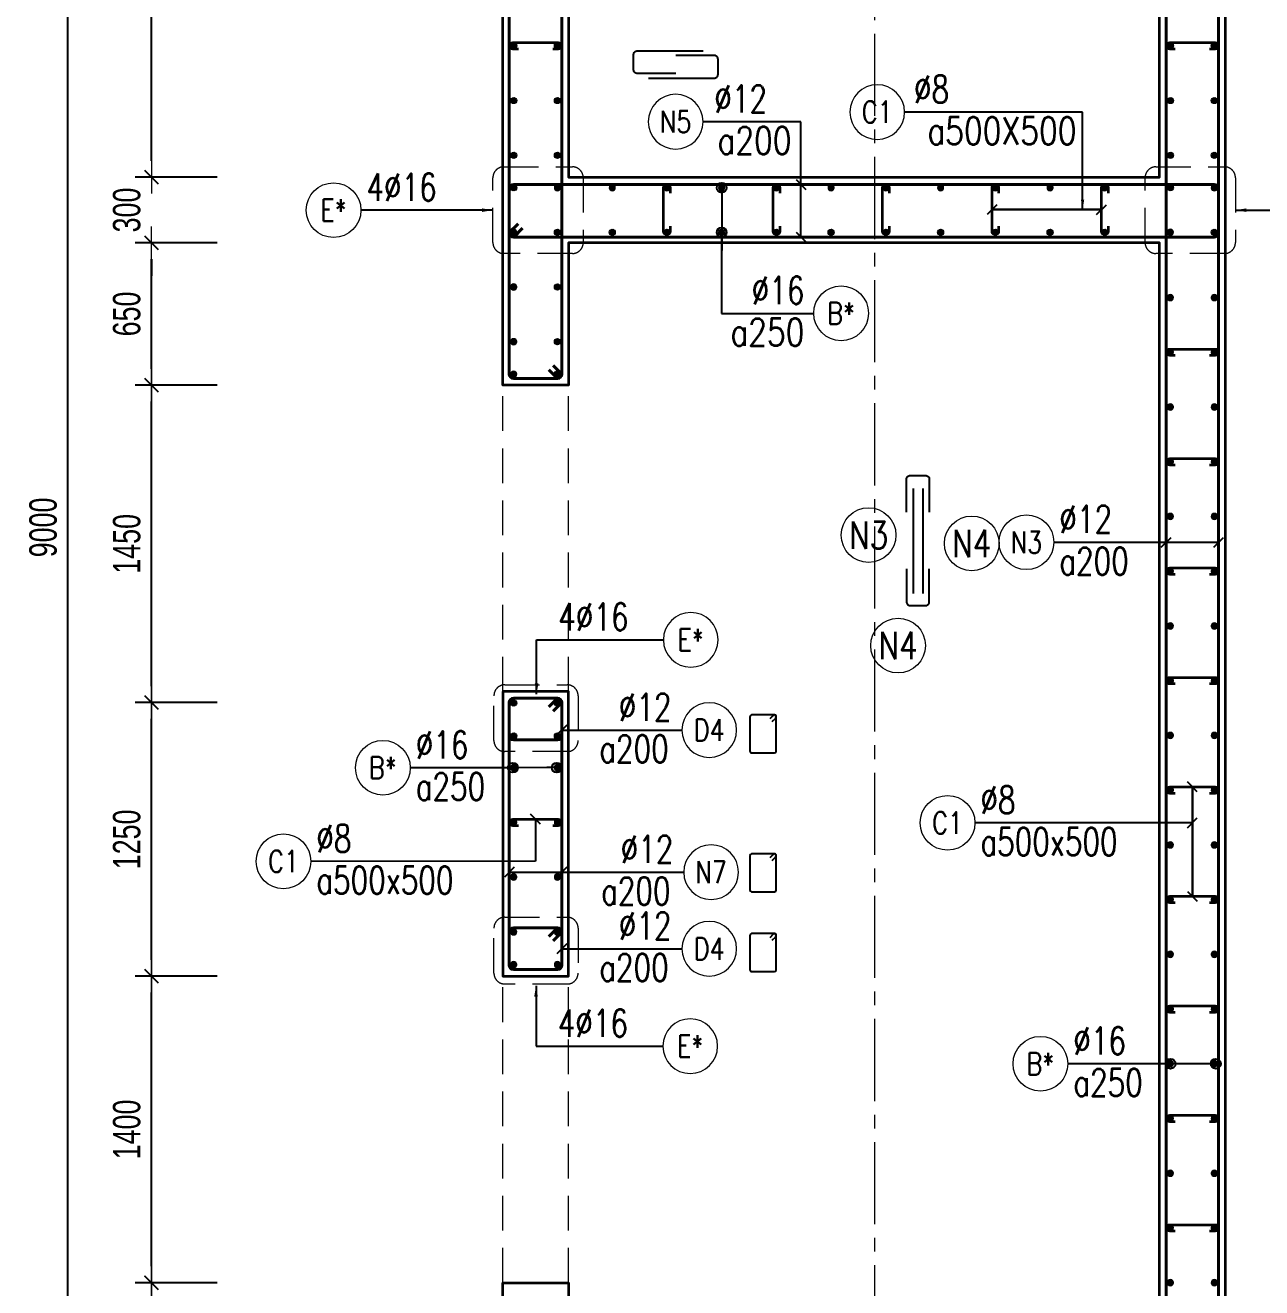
# Model space of a CAD drawing. Header units: millimetres. Extents: x 738475 to 1279438, y -34239 to 156422.
# Drawn here: x 1081639 to 1087287, y 102925 to 108692 of the extents above; entities that cross this region are included whole.
import ezdxf
from ezdxf.enums import TextEntityAlignment as Align

# ---------------------------------------------------------------- set-up
doc = ezdxf.new("R2010")
doc.units = ezdxf.units.MM
doc.header["$MEASUREMENT"] = 0
for name, pattern in [('HIDDEN', [9.525, 6.35, -3.175]), ('HIDDEN2', [4.7625, 3.175, -1.5875]), ('HT_Grid$0$CENTER2', [1.125, 0.75, -0.125, 0.125, -0.125])]:
    doc.linetypes.add(name, pattern=pattern)
doc.layers.get('0').update_dxf_attribs({"lineweight": 20})
doc.layers.get('Defpoints').update_dxf_attribs({"color": 151, "lineweight": 9})
for name, color, linetype in [('Hidden', 9, 'HIDDEN'), ('Leader', 6, 'Continuous'), ('Ligature', 1, 'Continuous')]:
    doc.layers.add(name, color=color, linetype=linetype)
for name, color, linetype, lineweight in [('HT_Grid$0$NDC_S_AXIS', 5, 'HT_Grid$0$CENTER2', 13), ('KC-LEADER', 153, 'Continuous', 18), ('KC-THEP', 6, 'Continuous', 40), ('NDC_S_BEAM', 3, 'HIDDEN2', 20), ('NDC_S_DIM', 1, 'Continuous', 15), ('NDC_S_HIDDEN', 8, 'HIDDEN2', 13), ('NDC_S_LEADER', 1, 'Continuous', 15), ('NDC_S_REBAR', 4, 'Continuous', 35), ('NDC_S_STIRRUP', 4, 'Continuous', 40), ('NDC_S_VN TEXT', 7, 'Continuous', 20), ('NDC_S_WALL', 6, 'Continuous', 35)]:
    doc.layers.add(name, color=color, linetype=linetype, lineweight=lineweight)
doc.styles.add('NDC_ARIAL', font='arial.ttf', dxfattribs={"width": 0.85})
doc.styles.add('NDC_DIM', font='', dxfattribs={"width": 0.75})
doc.styles.add('NDC_EN TXT', font='romans.shx', dxfattribs={"width": 0.8})
doc.styles.get('NDC_DIM').set_extended_font_data('Dotum')
doc.dimstyles.new('NDC_1-50', dxfattribs={"dimscale": 50, "dimtxt": 2.5, "dimasz": 1, "dimexe": 1.5, "dimexo": 0, "dimgap": 0.8, "dimtad": 1, "dimdec": 0, "dimdsep": 46, "dimtxsty": 'NDC_ARIAL', "dimblk": 'DIMMARK', "dimcen": 49999.938995, "dimdle": 1.5, "dimclrd": 1, "dimclre": 1, "dimclrt": 3, "dimadec": 0, "dimazin": 0, "dimtfac": 1, "dimtdec": 0, "dimtix": 1, "dimtmove": 2, "dimatfit": 3, "dimfxl": 1, "dimarcsym": 0})
doc.dimstyles.new('NDC_dim_30', dxfattribs={"dimscale": 30, "dimtxt": 2.5, "dimasz": 1.5, "dimexe": 1.5, "dimexo": 2.5, "dimgap": 1, "dimtad": 1, "dimdec": 0, "dimzin": 0, "dimdsep": 46, "dimtxsty": 'NDC_DIM', "dimblk": 'DIMMARK', "dimcen": 0.09, "dimdle": 1.2, "dimclrd": 1, "dimclre": 1, "dimclrt": 3, "dimadec": 0, "dimazin": 0, "dimtfac": 1, "dimtdec": 0, "dimtix": 1, "dimtofl": 0, "dimtmove": 0, "dimatfit": 3, "dimfxl": 6, "dimfxlon": 1, "dimtolj": 1, "dimtzin": 0, "dimarcsym": 0})
doc.dimstyles.new('NDC_dim_50', dxfattribs={"dimscale": 50, "dimtxt": 2.5, "dimasz": 1.5, "dimexe": 1.5, "dimexo": 2.5, "dimgap": 1, "dimtad": 1, "dimdec": 0, "dimzin": 0, "dimdsep": 46, "dimtxsty": 'NDC_DIM', "dimblk": 'DIMMARK', "dimcen": 0.09, "dimdle": 1.2, "dimclrd": 1, "dimclre": 1, "dimclrt": 3, "dimadec": 0, "dimazin": 0, "dimtfac": 1, "dimtdec": 0, "dimtix": 1, "dimtofl": 0, "dimtmove": 0, "dimatfit": 3, "dimfxl": 6, "dimfxlon": 1, "dimtolj": 1, "dimtzin": 0, "dimarcsym": 0})

# ---------------------------------------------------------------- blocks, each defined once
blk = doc.blocks.new('THEP')
at = {"layer": 'KC-LEADER', "color": 6}
blk.add_circle((0, 0), 14, dxfattribs=at)
at = {"layer": 'KC-THEP'}
for p, q in [((-14, 0), (14, 0)), ((9.9, 9.9), (-9.9, -9.9)), ((-9.9, 9.9), (9.9, -9.9)), ((0, 14), (0, -14))]:
    blk.add_line(p, q, dxfattribs=at)
blk = doc.blocks.new('DIMMARK')
at = {"layer": 'NDC_S_DIM', "color": 1}
blk.add_line((-1.5, 0), (1, 0), dxfattribs=at)
at = {"layer": 'NDC_S_DIM', "color": 2, "const_width": 0.1}
blk.add_lwpolyline([(-0.424, -0.424), (0.424, 0.424)], dxfattribs=at)
blk = doc.blocks.new('*U11')
blk.add_circle((-2.5, 0), 2.5)
at = {"layer": 'NDC_S_VN TEXT', "color": 3, "style": 'NDC_EN TXT', "width": 0.75}
for tag, p in [('DK1', (0.5, 0.85)), ('KC1', (0.5, -2.97))]:
    blk.add_attdef(tag, p, '', height=2.5, dxfattribs=at)
at = {"layer": 'NDC_S_VN TEXT', "color": 7, "style": 'NDC_EN TXT', "width": 0.8}
blk.add_attdef('SH2', text='', height=2, dxfattribs=at).set_placement((-2.5, 0), align=Align.MIDDLE)
blk = doc.blocks.new('*U12')
blk.add_circle((-2.5, 0), 2.5)
at = {"layer": 'NDC_S_VN TEXT', "color": 3, "style": 'NDC_EN TXT', "width": 0.75}
for tag, p in [('DK1', (0.5, 0.85)), ('KC1', (0.5, -2.97))]:
    blk.add_attdef(tag, p, '', height=2.5, dxfattribs=at)
at = {"layer": 'NDC_S_VN TEXT', "color": 7, "style": 'NDC_EN TXT', "width": 0.8}
blk.add_attdef('SH2', text='', height=2, dxfattribs=at).set_placement((-2.5, 0), align=Align.MIDDLE)
blk = doc.blocks.new('A$C7BC65A55')
at = {"layer": 'Ligature'}
for p, q in [((-15.2, 372, 0), (-15.2, 38.5, 0)), ((15.2, 372, 0), (15.2, 38.5, 0))]:
    blk.add_line(p, q, dxfattribs=at)
for points in [[(-36.2, 296.5), (-36.2, 400.9, -0.414214), (-24, 413.1), (24, 413.1, -0.414214), (36.2, 400.9), (36.2, 296.5)], [(-36.2, 116.5), (-36.2, 12.2, 0.414214), (-24, 0), (24, 0, 0.414214), (36.2, 12.2), (36.2, 116.5)]]:
    blk.add_lwpolyline(points, format="xyb", dxfattribs=at)
blk = doc.blocks.new('*U13')
blk.add_circle((-2.5, 0), 2.5)
at = {"layer": 'NDC_S_VN TEXT', "color": 3, "style": 'NDC_EN TXT', "width": 0.75}
blk.add_attdef('DK1', (0.5, 0.85), '', height=2.5, dxfattribs=at)
at = {"layer": 'NDC_S_VN TEXT', "color": 7, "style": 'NDC_EN TXT', "width": 0.8}
blk.add_attdef('SH2', text='', height=2, dxfattribs=at).set_placement((-2.5, 0), align=Align.MIDDLE)
blk = doc.blocks.new('*U10')
blk.add_circle((2.5, 0), 2.5)
at = {"layer": 'NDC_S_VN TEXT', "color": 3, "style": 'NDC_EN TXT'}
for tag, width, p in [('DK2', 0.75, (-0.85, 0.85)), ('KC2', 0.8, (-0.85, -2.97))]:
    blk.add_attdef(tag, text='', height=2.5, dxfattribs=dict(at, width=width)).set_placement(p, align=Align.RIGHT)
at = {"layer": 'NDC_S_VN TEXT', "color": 7, "style": 'NDC_EN TXT', "width": 0.8}
blk.add_attdef('SH3', text='', height=2, dxfattribs=at).set_placement((2.5, 0), align=Align.MIDDLE)
blk = doc.blocks.new('A$C72321851')
at = {"layer": 'Ligature'}
for points in [[(-60.9, -129.3), (-60.9, 170.9, -0.414214), (-43.3, 188.5), (25.8, 188.5, -0.414214), (43.4, 170.9), (43.4, -4.3)], [(-39.7, -4.3), (-39.7, -179.5, 0.414214), (-22.1, -197.1), (47, -197.1, 0.414214), (64.6, -179.5), (64.6, 120.7)]]:
    blk.add_lwpolyline(points, format="xyb", dxfattribs=at)
blk = doc.blocks.new('*D1194')
at = {"layer": 'Defpoints', "color": 0, "transparency": 16777216}
for p in [(1082215.6, 102947.8), (1084120, 102947.8), (1084120, 102297.8)]:
    blk.add_point(p, dxfattribs=at)
at = {"layer": 'NDC_S_DIM', "color": 1, "lineweight": -2, "transparency": 16777216}
for p, q in [((1082515.6, 102947.8), (1082140.6, 102947.8)), ((1082215.6, 102372.8), (1082215.6, 102872.8)), ((1082515.6, 102297.8), (1082140.6, 102297.8))]:
    blk.add_line(p, q, dxfattribs=at)
at = {"layer": 'NDC_S_DIM', "color": 1, "lineweight": -2, "transparency": 16777216, "xscale": 75, "yscale": 75, "zscale": 75}
for p, rotation in [((1082215.6, 102947.8), 90), ((1082215.6, 102297.8), 270)]:
    blk.add_blockref('DIMMARK', p, dxfattribs=dict(at, rotation=rotation))
at = {"layer": 'NDC_S_DIM', "color": 3, "transparency": 16777216, "insert": (1082103, 102622.8), "char_height": 125, "attachment_point": 5, "rotation": 90, "style": 'NDC_DIM'}
blk.add_mtext('\\A1;650', dxfattribs=at)
blk = doc.blocks.new('*D1195')
at = {"layer": 'Defpoints', "color": 0, "transparency": 16777216}
for p in [(1082215.6, 107997.8), (1084290.5, 107997.8), (1084290.5, 107697.8)]:
    blk.add_point(p, dxfattribs=at)
at = {"layer": 'NDC_S_DIM', "color": 1, "lineweight": -2, "transparency": 16777216}
for p, q in [((1082215.6, 108072.8), (1082215.6, 108147.8)), ((1082515.6, 107997.8), (1082140.6, 107997.8)), ((1082515.6, 107697.8), (1082140.6, 107697.8)), ((1082215.6, 107622.8), (1082215.6, 107547.8))]:
    blk.add_line(p, q, dxfattribs=at)
at = {"layer": 'NDC_S_DIM', "color": 1, "lineweight": -2, "transparency": 16777216, "xscale": 75, "yscale": 75, "zscale": 75}
for p, rotation in [((1082215.6, 107997.8), 270), ((1082215.6, 107697.8), 90)]:
    blk.add_blockref('DIMMARK', p, dxfattribs=dict(at, rotation=rotation))
at = {"layer": 'NDC_S_DIM', "color": 3, "transparency": 16777216, "insert": (1082103, 107847.8), "char_height": 125, "attachment_point": 5, "rotation": 90, "style": 'NDC_DIM'}
blk.add_mtext('\\A1;300', dxfattribs=at)
blk = doc.blocks.new('*D1196')
at = {"layer": 'Defpoints', "color": 0, "transparency": 16777216}
for p in [(1082215.6, 109997.4), (1084176.9, 109997.4), (1084290.5, 107997.8)]:
    blk.add_point(p, dxfattribs=at)
at = {"layer": 'NDC_S_DIM', "color": 1, "lineweight": -2, "transparency": 16777216}
for p, q in [((1082515.6, 109997.4), (1082140.6, 109997.4)), ((1082215.6, 108072.8), (1082215.6, 109922.4)), ((1082515.6, 107997.8), (1082140.6, 107997.8))]:
    blk.add_line(p, q, dxfattribs=at)
at = {"layer": 'NDC_S_DIM', "color": 1, "lineweight": -2, "transparency": 16777216, "xscale": 75, "yscale": 75, "zscale": 75}
for p, rotation in [((1082215.6, 109997.4), 90), ((1082215.6, 107997.8), 270)]:
    blk.add_blockref('DIMMARK', p, dxfattribs=dict(at, rotation=rotation))
at = {"layer": 'NDC_S_DIM', "color": 3, "transparency": 16777216, "insert": (1082103, 108997.6), "char_height": 125, "attachment_point": 5, "rotation": 90, "style": 'NDC_DIM'}
blk.add_mtext('\\A1;2000', dxfattribs=at)
blk = doc.blocks.new('*D1197')
at = {"layer": 'Defpoints', "color": 0, "transparency": 16777216}
for p in [(1081833.7, 110897.8), (1083820, 110897.8), (1083820, 101897.8)]:
    blk.add_point(p, dxfattribs=at)
at = {"layer": 'NDC_S_DIM', "color": 1, "lineweight": -2, "transparency": 16777216}
for p, q in [((1082133.7, 110897.8), (1081758.7, 110897.8)), ((1081833.7, 101972.8), (1081833.7, 110822.8)), ((1082133.7, 101897.8), (1081758.7, 101897.8))]:
    blk.add_line(p, q, dxfattribs=at)
at = {"layer": 'NDC_S_DIM', "color": 1, "lineweight": -2, "transparency": 16777216, "xscale": 75, "yscale": 75, "zscale": 75}
for p, rotation in [((1081833.7, 110897.8), 90), ((1081833.7, 101897.8), 270)]:
    blk.add_blockref('DIMMARK', p, dxfattribs=dict(at, rotation=rotation))
at = {"layer": 'NDC_S_DIM', "color": 3, "transparency": 16777216, "insert": (1081721.1, 106397.8), "char_height": 125, "attachment_point": 5, "rotation": 90, "style": 'NDC_DIM'}
blk.add_mtext('\\A1;9000', dxfattribs=at)
blk = doc.blocks.new('*D1235')
at = {"layer": 'Defpoints', "color": 0, "ltscale": 200, "transparency": 16777216}
for p in [(1082215.6, 104347.8), (1083907.4, 104347.8), (1084120, 102947.8)]:
    blk.add_point(p, dxfattribs=at)
at = {"layer": 'NDC_S_DIM', "color": 1, "lineweight": -2, "ltscale": 200, "transparency": 16777216}
for p, q in [((1082515.6, 104347.8), (1082140.6, 104347.8)), ((1082215.6, 103022.8), (1082215.6, 104272.8)), ((1082515.6, 102947.8), (1082140.6, 102947.8))]:
    blk.add_line(p, q, dxfattribs=at)
at = {"layer": 'NDC_S_DIM', "color": 1, "lineweight": -2, "ltscale": 200, "transparency": 16777216, "xscale": 75, "yscale": 75, "zscale": 75}
for p, rotation in [((1082215.6, 104347.8), 90), ((1082215.6, 102947.8), 270)]:
    blk.add_blockref('DIMMARK', p, dxfattribs=dict(at, rotation=rotation))
at = {"layer": 'NDC_S_DIM', "color": 3, "ltscale": 200, "transparency": 16777216, "insert": (1082103, 103647.8), "char_height": 125, "attachment_point": 5, "rotation": 90, "style": 'NDC_DIM'}
blk.add_mtext('\\A1;1400', dxfattribs=at)
blk = doc.blocks.new('*D1236')
at = {"layer": 'Defpoints', "color": 0, "ltscale": 200, "transparency": 16777216}
for p in [(1082215.6, 105597.8), (1083952.5, 105597.8), (1083907.4, 104347.8)]:
    blk.add_point(p, dxfattribs=at)
at = {"layer": 'NDC_S_DIM', "color": 1, "lineweight": -2, "ltscale": 200, "transparency": 16777216}
for p, q in [((1082515.6, 105597.8), (1082140.6, 105597.8)), ((1082215.6, 104422.8), (1082215.6, 105522.8)), ((1082515.6, 104347.8), (1082140.6, 104347.8))]:
    blk.add_line(p, q, dxfattribs=at)
at = {"layer": 'NDC_S_DIM', "color": 1, "lineweight": -2, "ltscale": 200, "transparency": 16777216, "xscale": 75, "yscale": 75, "zscale": 75}
for p, rotation in [((1082215.6, 105597.8), 90), ((1082215.6, 104347.8), 270)]:
    blk.add_blockref('DIMMARK', p, dxfattribs=dict(at, rotation=rotation))
at = {"layer": 'NDC_S_DIM', "color": 3, "ltscale": 200, "transparency": 16777216, "insert": (1082103, 104972.8), "char_height": 125, "attachment_point": 5, "rotation": 90, "style": 'NDC_DIM'}
blk.add_mtext('\\A1;1250', dxfattribs=at)
blk = doc.blocks.new('*D1237')
at = {"layer": 'Defpoints', "color": 0, "ltscale": 200, "transparency": 16777216}
for p in [(1082215.6, 107047.8), (1083970, 107047.8), (1083952.5, 105597.8)]:
    blk.add_point(p, dxfattribs=at)
at = {"layer": 'NDC_S_DIM', "color": 1, "lineweight": -2, "ltscale": 200, "transparency": 16777216}
for p, q in [((1082515.6, 107047.8), (1082140.6, 107047.8)), ((1082215.6, 105672.8), (1082215.6, 106972.8)), ((1082515.6, 105597.8), (1082140.6, 105597.8))]:
    blk.add_line(p, q, dxfattribs=at)
at = {"layer": 'NDC_S_DIM', "color": 1, "lineweight": -2, "ltscale": 200, "transparency": 16777216, "xscale": 75, "yscale": 75, "zscale": 75}
for p, rotation in [((1082215.6, 107047.8), 90), ((1082215.6, 105597.8), 270)]:
    blk.add_blockref('DIMMARK', p, dxfattribs=dict(at, rotation=rotation))
at = {"layer": 'NDC_S_DIM', "color": 3, "ltscale": 200, "transparency": 16777216, "insert": (1082103, 106322.8), "char_height": 125, "attachment_point": 5, "rotation": 90, "style": 'NDC_DIM'}
blk.add_mtext('\\A1;1450', dxfattribs=at)
blk = doc.blocks.new('*D1238')
at = {"layer": 'Defpoints', "color": 0, "ltscale": 200, "transparency": 16777216}
for p in [(1082215.6, 107697.8), (1084120, 107697.8), (1083970, 107047.8)]:
    blk.add_point(p, dxfattribs=at)
at = {"layer": 'NDC_S_DIM', "color": 1, "lineweight": -2, "ltscale": 200, "transparency": 16777216}
for p, q in [((1082515.6, 107697.8), (1082140.6, 107697.8)), ((1082215.6, 107122.8), (1082215.6, 107622.8)), ((1082515.6, 107047.8), (1082140.6, 107047.8))]:
    blk.add_line(p, q, dxfattribs=at)
at = {"layer": 'NDC_S_DIM', "color": 1, "lineweight": -2, "ltscale": 200, "transparency": 16777216, "xscale": 75, "yscale": 75, "zscale": 75}
for p, rotation in [((1082215.6, 107697.8), 90), ((1082215.6, 107047.8), 270)]:
    blk.add_blockref('DIMMARK', p, dxfattribs=dict(at, rotation=rotation))
at = {"layer": 'NDC_S_DIM', "color": 3, "ltscale": 200, "transparency": 16777216, "insert": (1082103, 107372.8), "char_height": 125, "attachment_point": 5, "rotation": 90, "style": 'NDC_DIM'}
blk.add_mtext('\\A1;650', dxfattribs=at)

msp = doc.modelspace()

# ---------------------------------------------------------------- linework, layer by layer
for centre in [(1085491.322, 106362.903), (1085962.291, 106324.743), (1085625.77, 105857.9)]:
    msp.add_circle(centre, 125)
at = {"layer": 'HT_Grid$0$NDC_S_AXIS', "ltscale": 500}
msp.add_line((1085520.048, 100402.507), (1085520.048, 112393.106), dxfattribs=at)
at = {"layer": 'Ligature'}
for points in [[(1085051.237, 105511.32), (1085067.203, 105527.286, 0.66817864), (1085061.43, 105541.225), (1084956.801, 105541.225, 0.41421356), (1084948.636, 105533.06), (1084948.636, 105375.952, 0.41421356), (1084956.801, 105367.787), (1085061.43, 105367.787, 0.41421356), (1085069.595, 105375.952), (1085069.595, 105533.06, 0.66817864), (1085055.656, 105538.833), (1085039.691, 105522.867)], [(1085051.209, 104876.891), (1085067.175, 104892.857, 0.66817864), (1085061.402, 104906.795), (1084956.773, 104906.795, 0.41421356), (1084948.608, 104898.631), (1084948.608, 104741.523, 0.41421356), (1084956.773, 104733.358), (1085061.402, 104733.358, 0.41421356), (1085069.567, 104741.523), (1085069.566, 104898.631, 0.66817864), (1085055.628, 104904.404), (1085039.662, 104888.438)], [(1085051.209, 104512.29), (1085067.175, 104528.256, 0.66817864), (1085061.402, 104542.194), (1084956.773, 104542.194, 0.41421356), (1084948.608, 104534.03), (1084948.608, 104376.922, 0.41421356), (1084956.773, 104368.757), (1085061.402, 104368.757, 0.41421356), (1085069.567, 104376.922), (1085069.566, 104534.03, 0.66817864), (1085055.628, 104539.803), (1085039.662, 104523.837)]]:
    msp.add_lwpolyline(points, format="xyb", dxfattribs=at)
at = {"layer": 'NDC_S_BEAM', "ltscale": 50}
for p, q in [((1083820.048, 105647.806), (1083820.048, 107047.806)), ((1084120.048, 105647.806), (1084120.048, 107047.806)), ((1083820.048, 102947.806), (1083820.048, 104347.806)), ((1084120.048, 102947.806), (1084120.048, 104347.806))]:
    msp.add_line(p, q, dxfattribs=at)
at = {"layer": 'NDC_S_HIDDEN', "ltscale": 50}
for points in [[(1083825.065, 108045.029), (1084138.11, 108045.029, -0.41421356), (1084188.11, 107995.029), (1084188.11, 107699.144, -0.41421356), (1084138.11, 107649.144), (1083825.065, 107649.144, -0.41421356), (1083775.065, 107699.144), (1083775.065, 107995.029, -0.41421356)], [(1086803.734, 108045.029), (1087116.779, 108045.029, -0.41421356), (1087166.779, 107995.029), (1087166.779, 107699.144, -0.41421356), (1087116.779, 107649.144), (1086803.734, 107649.144, -0.41421356), (1086753.734, 107699.144), (1086753.734, 107995.029, -0.41421356)], [(1083829.781, 105678.884), (1084114.537, 105678.884, -0.41421356), (1084164.537, 105628.884), (1084164.537, 105423.876, -0.41421356), (1084114.537, 105373.876), (1083829.781, 105373.876, -0.41421356), (1083779.781, 105423.876), (1083779.781, 105628.884, -0.41421356)], [(1083829.781, 104617.235), (1084114.537, 104617.235, -0.41421356), (1084164.537, 104567.235), (1084164.537, 104362.227, -0.41421356), (1084114.537, 104312.227), (1083829.781, 104312.227, -0.41421356), (1083779.781, 104362.227), (1083779.781, 104567.235, -0.41421356)]]:
    msp.add_lwpolyline(points, format="xyb", close=True, dxfattribs=at)
at = {"layer": 'NDC_S_REBAR'}
for points in [[(1083891.586, 108582.806), (1083866.586, 108582.806, -1), (1083866.586, 108612.806), (1084073.61, 108612.806, -1), (1084073.61, 108582.806), (1084048.61, 108582.806)], [(1086891.586, 108582.806), (1086866.586, 108582.806, -1), (1086866.586, 108612.806), (1087073.61, 108612.806, -1), (1087073.61, 108582.806), (1087048.61, 108582.806)], [(1084585.048, 107774.353), (1084585.048, 107749.353, -1), (1084555.048, 107749.353), (1084555.048, 107949.353, -1), (1084585.048, 107949.353), (1084585.048, 107924.353)], [(1085085.048, 107774.353), (1085085.048, 107749.353, -1), (1085055.048, 107749.353), (1085055.048, 107949.353, -1), (1085085.048, 107949.353), (1085085.048, 107924.353)], [(1085585.048, 107774.353), (1085585.048, 107749.353, -1), (1085555.048, 107749.353), (1085555.048, 107949.353, -1), (1085585.048, 107949.353), (1085585.048, 107924.353)], [(1086085.048, 107774.353), (1086085.048, 107749.353, -1), (1086055.048, 107749.353), (1086055.048, 107949.353, -1), (1086085.048, 107949.353), (1086085.048, 107924.353)], [(1086585.048, 107774.353), (1086585.048, 107749.353, -1), (1086555.048, 107749.353), (1086555.048, 107949.353, -1), (1086585.048, 107949.353), (1086585.048, 107924.353)], [(1086891.586, 107182.806), (1086866.586, 107182.806, -1), (1086866.586, 107212.806), (1087073.61, 107212.806, -1), (1087073.61, 107182.806), (1087048.61, 107182.806)], [(1086891.586, 106682.806), (1086866.586, 106682.806, -1), (1086866.586, 106712.806), (1087073.61, 106712.806, -1), (1087073.61, 106682.806), (1087048.61, 106682.806)], [(1086891.586, 106182.806), (1086866.586, 106182.806, -1), (1086866.586, 106212.806), (1087073.61, 106212.806, -1), (1087073.61, 106182.806), (1087048.61, 106182.806)], [(1086891.586, 105682.806), (1086866.586, 105682.806, -1), (1086866.586, 105712.806), (1087073.61, 105712.806, -1), (1087073.61, 105682.806), (1087048.61, 105682.806)], [(1086891.586, 105182.806), (1086866.586, 105182.806, -1), (1086866.586, 105212.806), (1087073.61, 105212.806, -1), (1087073.61, 105182.806), (1087048.61, 105182.806)], [(1083891.586, 105035.412), (1083866.586, 105035.412, -1), (1083866.586, 105065.412), (1084073.61, 105065.412, -1), (1084073.61, 105035.412), (1084048.61, 105035.412)], [(1086891.586, 104682.806), (1086866.586, 104682.806, -1), (1086866.586, 104712.806), (1087073.61, 104712.806, -1), (1087073.61, 104682.806), (1087048.61, 104682.806)], [(1086891.586, 104182.806), (1086866.586, 104182.806, -1), (1086866.586, 104212.806), (1087073.61, 104212.806, -1), (1087073.61, 104182.806), (1087048.61, 104182.806)], [(1086891.586, 103682.806), (1086866.586, 103682.806, -1), (1086866.586, 103712.806), (1087073.61, 103712.806, -1), (1087073.61, 103682.806), (1087048.61, 103682.806)], [(1086891.586, 103182.806), (1086866.586, 103182.806, -1), (1086866.586, 103212.806), (1087073.61, 103212.806, -1), (1087073.61, 103182.806), (1087048.61, 103182.806)]]:
    msp.add_lwpolyline(points, format="xyb", dxfattribs=at)
at = {"layer": 'NDC_S_STIRRUP'}
for points in [[(1084050.048, 107137.806), (1084090.048, 107097.806, -0.41421356), (1084070.048, 107077.806), (1083870.048, 107077.806, -0.41421356), (1083850.048, 107097.806), (1083850.048, 110947.806, -0.41421356), (1083870.048, 110967.806), (1084070.048, 110967.806, -0.41421356), (1084090.048, 110947.806), (1084090.048, 107097.806, -0.41421356), (1084070.048, 107077.806), (1084030.048, 107117.806)], [(1087050.048, 101887.806), (1087090.048, 101847.806, -0.41421356), (1087070.048, 101827.806), (1086870.048, 101827.806, -0.41421356), (1086850.048, 101847.806), (1086850.048, 110947.806, -0.41421356), (1086870.048, 110967.806), (1087070.048, 110967.806, -0.41421356), (1087090.048, 110947.806), (1087090.048, 101847.806, -0.41421356), (1087070.048, 101827.806), (1087030.048, 101867.806)], [(1083910.048, 107764.369), (1083870.048, 107724.369, -0.41421356), (1083850.048, 107744.369), (1083850.048, 107944.369, -0.41421356), (1083870.048, 107964.369), (1087070.048, 107964.369, -0.41421356), (1087090.048, 107944.369), (1087090.048, 107744.369, -0.41435759), (1087070.048, 107724.369), (1083870.048, 107724.369, -0.41421356), (1083850.048, 107744.369), (1083890.048, 107784.369)], [(1084050.159, 105557.806), (1084090.159, 105597.806, 0.41421356), (1084070.159, 105617.806), (1083870.159, 105617.806, 0.41421356), (1083850.159, 105597.806), (1083850.048, 104397.806, 0.41421356), (1083870.048, 104377.806), (1084070.048, 104377.806, 0.41421356), (1084090.048, 104397.806), (1084090.159, 105597.806, 0.41421356), (1084070.159, 105617.806), (1084030.159, 105577.806)], [(1084050.048, 105557.806), (1084090.048, 105597.806, 0.41421356), (1084070.048, 105617.806), (1083870.048, 105617.806, 0.41421356), (1083850.048, 105597.806), (1083850.048, 105446.837, 0.41421356), (1083870.048, 105426.837), (1084070.048, 105426.837, 0.41421356), (1084090.048, 105446.837), (1084090.048, 105597.806, 0.41421356), (1084070.048, 105617.806), (1084030.048, 105577.806)], [(1084050.048, 104508.776), (1084090.048, 104548.776, 0.41421356), (1084070.048, 104568.776), (1083870.048, 104568.776, 0.41421356), (1083850.048, 104548.776), (1083850.048, 104397.806, 0.41421356), (1083870.048, 104377.806), (1084070.048, 104377.806, 0.41421356), (1084090.048, 104397.806), (1084090.048, 104548.776, 0.41421356), (1084070.048, 104568.776), (1084030.048, 104528.776)]]:
    msp.add_lwpolyline(points, format="xyb", dxfattribs=at)
at = {"layer": 'NDC_S_WALL'}
for points in [[(1087120.048, 110497.806), (1087120.048, 102297.806), (1089820.048, 102297.806), (1089820.048, 102947.806), (1090120.048, 102947.806), (1090120.048, 101797.806), (1083820.048, 101797.806), (1083820.048, 102947.806), (1084120.048, 102947.806), (1084120.048, 102297.806), (1086820.048, 102297.806), (1086820.048, 107697.806), (1084120.048, 107697.806), (1084120.048, 107047.806), (1083820.048, 107047.806), (1083820.048, 110997.806)], [(1084120.048, 110497.806), (1084120.048, 107997.806), (1086820.048, 107997.806), (1086820.048, 110497.806)], [(1083820.048, 105647.806), (1083820.048, 104347.806), (1084120.048, 104347.806), (1084120.048, 105647.806), (1083820.048, 105647.806)]]:
    msp.add_lwpolyline(points, dxfattribs=at)

# ---------------------------------------------------------------- block references
at = {"layer": 'Hidden', "xscale": 1.44, "yscale": 1.44, "zscale": 1.44}
msp.add_blockref('A$C7BC65A55', (1085716.402, 106040.622, 0.03), dxfattribs=at)
at = {"layer": 'KC-THEP'}
for p, rotation in [((1083870.048, 108597.806), 189.6685644363807), ((1084070.048, 108597.806), 189.6685644363807), ((1086870.048, 108597.806), 189.6685644363807), ((1087070.048, 108597.806), 189.6685644363807), ((1083870.048, 108347.806), 189.6685644363807), ((1084070.048, 108347.806), 189.6685644363807), ((1086870.048, 108347.806), 189.6685644363807), ((1087070.048, 108347.806), 189.6685644363807), ((1083870.048, 108097.806), 189.6685644363807), ((1084070.048, 108097.806), 189.6685644363807), ((1086870.048, 108097.806), 189.6685644363807), ((1087070.048, 108097.806), 189.6685644363807), ((1083870.076, 107949.052), 189.6685644363809), ((1086870.048, 107949.353), 9.668564436380898), ((1084070.048, 107746.26), 189.6685644363809), ((1084320.048, 107746.26), 189.6685644363809), ((1084570.048, 107746.26), 189.6685644363809), ((1084820.048, 107746.26), 189.6685644363809), ((1085070.048, 107746.26), 189.6685644363809), ((1085320.048, 107746.26), 189.6685644363809), ((1085570.048, 107746.26), 189.6685644363809), ((1085820.048, 107746.26), 189.6685644363809), ((1086070.048, 107746.26), 189.6685644363809), ((1086320.048, 107746.26), 189.6685644363809), ((1086570.048, 107746.26), 189.6685644363809), ((1087070.02, 107745.959), 9.66856443638095), ((1084070.048, 107496.26), 189.6685644363809), ((1084070.048, 107246.26), 189.6685644363809), ((1084070.02, 107098.107), 189.6685644363809), ((1083870.048, 105595.201), 9.668564436380926), ((1084070.048, 105595.201), 9.668564436380926), ((1083870.048, 105445.201), 9.668564436380926), ((1084070.048, 105445.201), 9.668564436380926)]:
    msp.add_blockref('THEP', p, dxfattribs=dict(at, rotation=rotation))
at = {"layer": 'KC-THEP', "xscale": -1}
for p, rotation in [((1084070.048, 107949.353), 350.3314355636191), ((1084320.048, 107949.353), 350.3314355636191), ((1084570.048, 107949.353), 350.3314355636191), ((1084820.048, 107949.353), 350.3314355636191), ((1085070.048, 107949.353), 350.3314355636191), ((1085320.048, 107949.353), 350.3314355636191), ((1085570.048, 107949.353), 350.3314355636191), ((1085820.048, 107949.353), 350.3314355636191), ((1086070.048, 107949.353), 350.3314355636191), ((1086320.048, 107949.353), 350.3314355636191), ((1086570.048, 107949.353), 350.3314355636191), ((1087070.02, 107949.052), 170.331435563619), ((1083870.076, 107745.959), 350.3314355636191), ((1086870.048, 107746.26), 170.331435563619), ((1083870.076, 107495.959), 350.3314355636191), ((1086870.048, 107447.806), 350.3314355636191), ((1087070.048, 107447.806), 350.3314355636191), ((1083870.076, 107245.959), 350.3314355636191), ((1086870.048, 107197.806), 350.3314355636191), ((1087070.048, 107197.806), 350.3314355636191), ((1083870.048, 107097.806), 350.3314355636191), ((1086870.048, 106947.806), 350.3314355636191), ((1087070.048, 106947.806), 350.3314355636191), ((1086870.048, 106697.806), 350.3314355636191), ((1087070.048, 106697.806), 350.3314355636191), ((1086870.048, 106447.806), 350.3314355636191), ((1087070.048, 106447.806), 350.3314355636191), ((1086870.048, 106197.806), 350.3314355636191), ((1087070.048, 106197.806), 350.3314355636191), ((1086870.048, 105947.806), 350.3314355636191), ((1087070.048, 105947.806), 350.3314355636191), ((1086870.048, 105697.806), 350.3314355636191), ((1087070.048, 105697.806), 350.3314355636191), ((1086870.048, 105447.806), 350.3314355636191), ((1087070.048, 105447.806), 350.3314355636191), ((1083870.048, 105300.412), 170.331435563619), ((1084070.048, 105300.412), 170.331435563619), ((1086870.048, 105197.806), 350.3314355636191), ((1087070.048, 105197.806), 350.3314355636191), ((1083870.048, 105050.412), 170.331435563619), ((1084070.048, 105050.412), 170.331435563619), ((1086870.048, 104947.806), 350.3314355636191), ((1087070.048, 104947.806), 350.3314355636191), ((1083870.048, 104800.412), 170.331435563619), ((1084070.048, 104800.412), 170.331435563619), ((1086870.048, 104697.806), 350.3314355636191), ((1087070.048, 104697.806), 350.3314355636191), ((1083870.048, 104550.412), 170.331435563619), ((1084070.048, 104550.412), 170.331435563619), ((1086870.048, 104447.806), 350.3314355636191), ((1087070.048, 104447.806), 350.3314355636191), ((1083870.048, 104400.412), 170.331435563619), ((1084070.048, 104400.412), 170.331435563619), ((1086870.048, 104197.806), 350.3314355636191), ((1087070.048, 104197.806), 350.3314355636191), ((1086870.048, 103947.806), 350.3314355636191), ((1087070.048, 103947.806), 350.3314355636191), ((1086870.048, 103697.806), 350.3314355636191), ((1087070.048, 103697.806), 350.3314355636191), ((1086870.048, 103447.806), 350.3314355636191), ((1087070.048, 103447.806), 350.3314355636191), ((1086870.048, 103197.806), 350.3314355636191), ((1087070.048, 103197.806), 350.3314355636191), ((1086870.048, 102947.806), 350.3314355636191), ((1087070.048, 102947.806), 350.3314355636191)]:
    msp.add_blockref('THEP', p, dxfattribs=dict(at, rotation=rotation))
at = {"layer": 'Leader', "xscale": -1, "rotation": 270.0000000000001}
msp.add_blockref('A$C72321851', (1084614.892, 108510.808), dxfattribs=at)
at = {"layer": 'NDC_S_VN TEXT'}
ref = msp.add_blockref('*U10', (1085655.586, 108295.303), dxfattribs=dict(at, xscale=-50, yscale=50, zscale=50))
ref.add_attrib('SH3', 'C1', dxfattribs={"color": 7, "height": 100, "style": 'NDC_EN TXT', "width": 0.8}).set_placement((1085530.586, 108295.303), align=Align.MIDDLE)
ref.add_attrib('DK2', '%%c8', dxfattribs={"color": 3, "height": 125, "style": 'NDC_EN TXT', "width": 0.75}).set_placement((1085858.8, 108337.578), align=Align.RIGHT)
ref.add_attrib('KC2', 'a500X500', dxfattribs={"color": 3, "height": 125, "style": 'NDC_EN TXT', "width": 0.8}).set_placement((1086440.943, 108146.676), align=Align.RIGHT)
ref = msp.add_blockref('*U10', (1084734.903, 108251.217), dxfattribs=dict(at, xscale=-50, yscale=50, zscale=50))
ref.add_attrib('SH3', 'N5', dxfattribs={"color": 7, "height": 100, "style": 'NDC_EN TXT', "width": 0.8}).set_placement((1084609.903, 108251.217), align=Align.MIDDLE)
ref.add_attrib('DK2', '%%C12', dxfattribs={"color": 3, "height": 125, "style": 'NDC_EN TXT', "width": 0.75}).set_placement((1085027.403, 108293.492), align=Align.RIGHT)
ref.add_attrib('KC2', 'a200', dxfattribs={"color": 3, "height": 125, "style": 'NDC_EN TXT', "width": 0.8}).set_placement((1085139.307, 108102.589), align=Align.RIGHT)
at = {"layer": 'NDC_S_VN TEXT', "xscale": 50, "yscale": 50, "zscale": 50}
for name, p, values in [('*U13', (1083172.308, 107847.086), {'SH2': 'E*', 'DK1': '4%%C16'}), ('*U10', (1085240.66, 107375.885), {'SH3': 'B*', 'DK2': '%%C16', 'KC2': 'a250'}), ('*U11', (1086337.233, 106329.911), {'SH2': 'N3', 'DK1': '%%C12', 'KC1': 'a200'}), ('*U11', (1083397.589, 105300.268), {'SH2': 'B*', 'DK1': '%%C16', 'KC1': 'a250'}), ('*U12', (1085976.785, 105048.445), {'SH2': 'C1', 'DK1': '%%c8', 'KC1': 'a500x500'}), ('*U12', (1082943.604, 104872.51), {'SH2': 'C1', 'DK1': '%%c8', 'KC1': 'a500x500'}), ('*U11', (1086401.101, 103947.806), {'SH2': 'B*', 'DK1': '%%C16', 'KC1': 'a250'})]:
    msp.add_blockref(name, p, dxfattribs=at).add_auto_attribs(values)
at = {"layer": 'NDC_S_VN TEXT'}
ref = msp.add_blockref('*U13', (1084553.9, 105884.306), dxfattribs=dict(at, xscale=-50, yscale=50, zscale=50))
ref.add_attrib('SH2', 'E*', dxfattribs={"color": 7, "height": 100, "style": 'NDC_EN TXT', "width": 0.8}).set_placement((1084678.9, 105884.306), align=Align.MIDDLE)
ref.add_attrib('DK1', '4%%C16', (1084073.543, 105926.582), dxfattribs={"color": 3, "height": 125, "style": 'NDC_EN TXT', "width": 0.75})
ref = msp.add_blockref('*U11', (1084638.313, 105472.321), dxfattribs=dict(at, xscale=-50, yscale=50, zscale=50))
ref.add_attrib('SH2', 'D4', dxfattribs={"color": 7, "height": 100, "style": 'NDC_EN TXT', "width": 0.8}).set_placement((1084763.313, 105472.321), align=Align.MIDDLE)
ref.add_attrib('DK1', '%%C12', (1084349.92, 105514.597), dxfattribs={"color": 3, "height": 125, "style": 'NDC_EN TXT', "width": 0.75})
ref.add_attrib('KC1', 'a200', (1084260.635, 105323.694), dxfattribs={"color": 3, "height": 125, "style": 'NDC_EN TXT', "width": 0.75})
ref = msp.add_blockref('*U11', (1084646.882, 104822.987), dxfattribs=dict(at, xscale=-50, yscale=50, zscale=50))
ref.add_attrib('SH2', 'N7', dxfattribs={"color": 7, "height": 100, "style": 'NDC_EN TXT', "width": 0.8}).set_placement((1084771.882, 104822.987), align=Align.MIDDLE)
ref.add_attrib('DK1', '%%C12', (1084358.49, 104865.263), dxfattribs={"color": 3, "height": 125, "style": 'NDC_EN TXT', "width": 0.75})
ref.add_attrib('KC1', 'a200', (1084269.204, 104674.36), dxfattribs={"color": 3, "height": 125, "style": 'NDC_EN TXT', "width": 0.75})
ref = msp.add_blockref('*U11', (1084638.285, 104473.291), dxfattribs=dict(at, xscale=-50, yscale=50, zscale=50))
ref.add_attrib('SH2', 'D4', dxfattribs={"color": 7, "height": 100, "style": 'NDC_EN TXT', "width": 0.8}).set_placement((1084763.285, 104473.291), align=Align.MIDDLE)
ref.add_attrib('DK1', '%%C12', (1084349.892, 104515.567), dxfattribs={"color": 3, "height": 125, "style": 'NDC_EN TXT', "width": 0.75})
ref.add_attrib('KC1', 'a200', (1084260.606, 104324.664), dxfattribs={"color": 3, "height": 125, "style": 'NDC_EN TXT', "width": 0.75})
ref = msp.add_blockref('*U13', (1084551.469, 104028.277), dxfattribs=dict(at, xscale=-50, yscale=50, zscale=50))
ref.add_attrib('SH2', 'E*', dxfattribs={"color": 7, "height": 100, "style": 'NDC_EN TXT', "width": 0.8}).set_placement((1084676.469, 104028.277), align=Align.MIDDLE)
ref.add_attrib('DK1', '4%%C16', (1084071.112, 104070.552), dxfattribs={"color": 3, "height": 125, "style": 'NDC_EN TXT', "width": 0.75})

# ---------------------------------------------------------------- texts
at = {"layer": 'NDC_S_VN TEXT', "color": 7, "style": 'NDC_EN TXT', "width": 0.8}
for tag, p in [('N3', (1085491.322, 106362.903)), ('N4', (1085962.291, 106324.743)), ('N4', (1085625.77, 105857.9))]:
    msp.add_attdef(tag, text='3', height=125, dxfattribs=at).set_placement(p, align=Align.MIDDLE)

# ---------------------------------------------------------------- dimensions: what is measured, and where the dimension line sits
at = {"layer": 'NDC_S_DIM'}
dim = msp.add_linear_dim(base=(1081833.731, 110897.806), p1=(1083820.048, 101897.806), p2=(1083820.048, 110897.806), angle=90, dimstyle='NDC_dim_50', dxfattribs=at)
dim.commit()
dim.dimension.update_dxf_attribs({"geometry": '*D1197', "text_midpoint": (1081721.146, 106397.806)})
for base, p1, p2, picture, middle in [((1082215.634, 109997.418), (1084290.496, 107997.806), (1084176.9, 109997.418), '*D1196', (1082103.049, 108997.612)), ((1082215.634, 107997.806), (1084290.496, 107697.806), (1084290.496, 107997.806), '*D1195', (1082103.049, 107847.806)), ((1082215.634, 102947.806), (1084120.048, 102297.806), (1084120.048, 102947.806), '*D1194', (1082103.049, 102622.806))]:
    dim = msp.add_linear_dim(base=base, p1=p1, p2=p2, angle=90, dimstyle='NDC_dim_50', override={"dimtmove": 1}, dxfattribs=at)
    dim.commit()
    dim.dimension.update_dxf_attribs({"geometry": picture, "text_midpoint": middle})
at = {"layer": 'NDC_S_DIM', "ltscale": 200}
for base, p1, p2, picture, middle in [((1082215.634, 107697.806), (1083970.048, 107047.806), (1084120.048, 107697.806), '*D1238', (1082103.049, 107372.806)), ((1082215.634, 107047.806), (1083952.537, 105597.806), (1083970.048, 107047.806), '*D1237', (1082103.049, 106322.806)), ((1082215.634, 105597.806), (1083907.398, 104347.806), (1083952.537, 105597.806), '*D1236', (1082103.049, 104972.806)), ((1082215.634, 104347.806), (1084120.048, 102947.806), (1083907.398, 104347.806), '*D1235', (1082103.049, 103647.806))]:
    dim = msp.add_linear_dim(base=base, p1=p1, p2=p2, angle=90, dimstyle='NDC_dim_50', override={"dimtmove": 1}, dxfattribs=at)
    dim.commit()
    dim.dimension.update_dxf_attribs({"geometry": picture, "text_midpoint": middle})

# ---------------------------------------------------------------- leaders
at = {"layer": 'NDC_S_LEADER'}
for points, dimstyle, override in [([(1085182.338, 107724.369), (1085182.338, 108251.035), (1084734.903, 108251.035)], 'NDC_dim_30', {"dimgap": 1, "dimtad": 0, "dimldrblk": 'Oblique'}), ([(1085182.338, 107964.369), (1085182.338, 108251.035), (1084734.903, 108251.035)], 'NDC_dim_30', {"dimtad": 0, "dimldrblk": 'Oblique'}), ([(1086468.483, 107849.353), (1086468.483, 108295.302), (1085655.586, 108295.302)], 'NDC_dim_30', {"dimgap": 1, "dimtad": 0}), ([(1084820.106, 107949.437), (1084820.048, 107375.704), (1085240.66, 107375.704)], 'NDC_dim_30', {"dimgap": 1, "dimtad": 0, "dimldrblk": 'Origin'}), ([(1083775.065, 107847.086), (1083172.308, 107847.086)], 'NDC_1-50', {"dimgap": 0.8, "dimtad": 0}), ([(1086055.048, 107849.353), (1086555.048, 107849.353)], 'NDC_dim_30', {"dimtad": 0, "dimldrblk": 'Oblique'}), ([(1086555.048, 107849.353), (1086055.048, 107849.353)], 'NDC_dim_30', {"dimtad": 0, "dimldrblk": 'Oblique'}), ([(1087166.779, 107847.086), (1087655.652, 107847.086)], 'NDC_1-50', {"dimgap": 0.8, "dimtad": 0}), ([(1084820.048, 107745.597), (1084820.048, 107375.704), (1085240.66, 107375.704)], 'NDC_dim_30', {"dimgap": 1, "dimtad": 0, "dimldrblk": 'Origin'}), ([(1087090.048, 106329.73), (1086337.233, 106329.73)], 'NDC_dim_30', {"dimtad": 0, "dimldrblk": 'Oblique'}), ([(1086850.048, 106329.73), (1086337.233, 106329.73)], 'NDC_dim_30', {"dimtad": 0, "dimldrblk": 'Oblique'}), ([(1083974.591, 105635.446), (1083974.591, 105884.306), (1084556.17, 105884.306)], 'NDC_1-50', {"dimgap": 0.8, "dimtad": 0}), ([(1084090.048, 105472.321), (1084640.388, 105472.321)], 'NDC_dim_30', {"dimtad": 0, "dimldrblk": 'Oblique'}), ([(1084066.508, 105300.569), (1083397.589, 105300.268)], 'NDC_dim_30', {"dimtad": 0, "dimldrblk": 'Origin'}), ([(1083866.536, 105300.268), (1083397.589, 105300.268)], 'NDC_dim_30', {"dimtad": 0, "dimldrblk": 'Origin'}), ([(1086970.098, 105212.806), (1086970.098, 104712.806)], 'NDC_dim_30', {"dimtad": 0, "dimldrblk": 'Oblique'}), ([(1086970.098, 104712.806), (1086970.098, 105212.806)], 'NDC_dim_30', {"dimtad": 0, "dimldrblk": 'Oblique'}), ([(1083970.048, 105065.412), (1083970.048, 104872.795), (1082943.604, 104872.541)], 'NDC_dim_30', {"dimtad": 0, "dimldrblk": 'Oblique'}), ([(1086970.098, 105048.444), (1085976.785, 105048.444)], 'NDC_dim_30', {"dimtad": 0, "dimldrblk": 'Oblique'}), ([(1083850.048, 104822.806), (1084646.883, 104822.806)], 'NDC_dim_30', {"dimtad": 0, "dimldrblk": 'Oblique'}), ([(1084090.048, 104822.806), (1084646.883, 104822.806)], 'NDC_dim_30', {"dimtad": 0, "dimldrblk": 'Oblique'}), ([(1084090.02, 104473.291), (1084640.36, 104473.291)], 'NDC_dim_30', {"dimtad": 0, "dimldrblk": 'Oblique'}), ([(1083972.159, 104304.328), (1083972.159, 104028.277), (1084553.739, 104028.277)], 'NDC_1-50', {"dimgap": 0.8, "dimtad": 0}), ([(1087077.072, 103947.806), (1086401.101, 103947.806)], 'NDC_dim_30', {"dimtad": 0, "dimldrblk": 'Origin'}), ([(1086870.048, 103947.806), (1086401.101, 103947.806)], 'NDC_dim_30', {"dimtad": 0, "dimldrblk": 'Origin'})]:
    msp.add_leader(points, dimstyle=dimstyle, override=override, dxfattribs=at)

doc.saveas('drawing.dxf')
